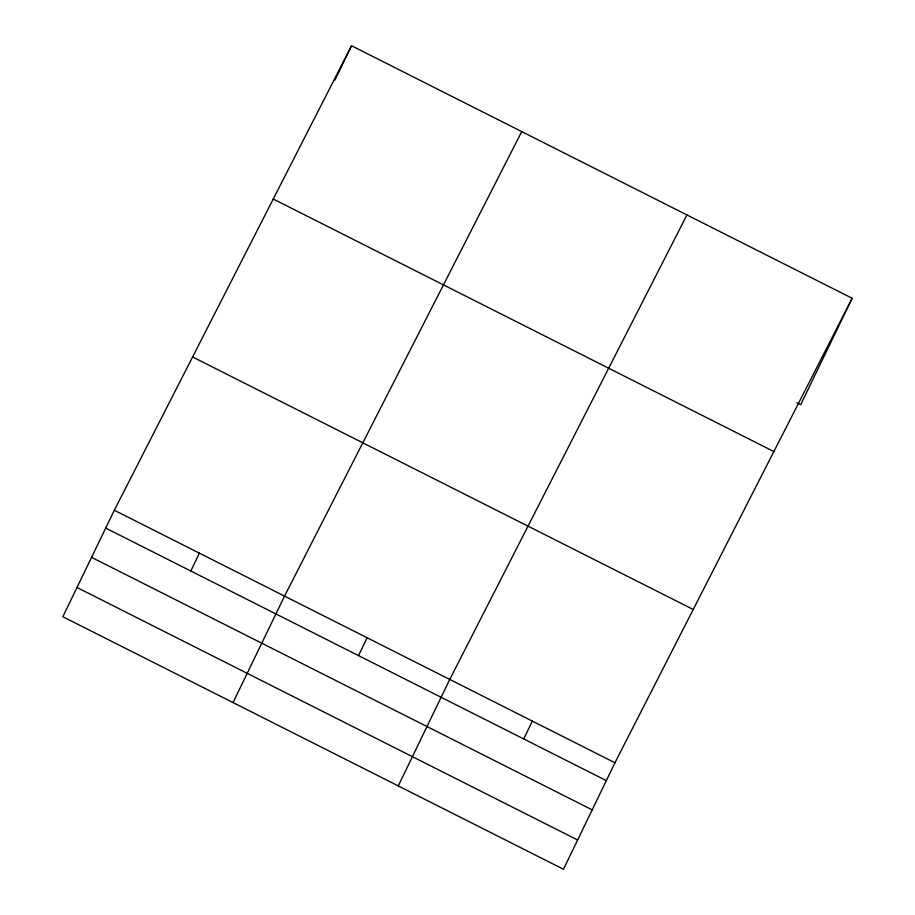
<?xml version="1.0" encoding="UTF-8"?>
<svg xmlns="http://www.w3.org/2000/svg" width="915" height="915" viewBox="0 0 915 915"><rect width="100%" height="100%" fill="white"/><g stroke="black" fill="none" stroke-linecap="round" stroke-linejoin="round"><path stroke-width="1.37" d="M114.329 510.25L62.849 616.733L563.48 869.25L614.949 762.767L852.151 298.267L351.52 45.75L114.329 510.25L614.949 762.767M334.913 80.12L351.52 45.75M190.812 571.017L199.436 553.175M233.062 702.583L284.542 596.1L521.733 131.611M358.52 655.609L367.144 637.766M398.265 785.916L449.745 679.433L686.948 214.933M523.723 738.943L532.347 721.1M852.151 298.267L800.671 404.75L796.862 402.829M273.253 199.035L773.873 451.553M192.596 356.964L693.227 609.481M105.705 528.081L606.325 780.609M91.557 557.338L592.188 809.855M76.986 587.476L577.617 839.993"/></g></svg>
